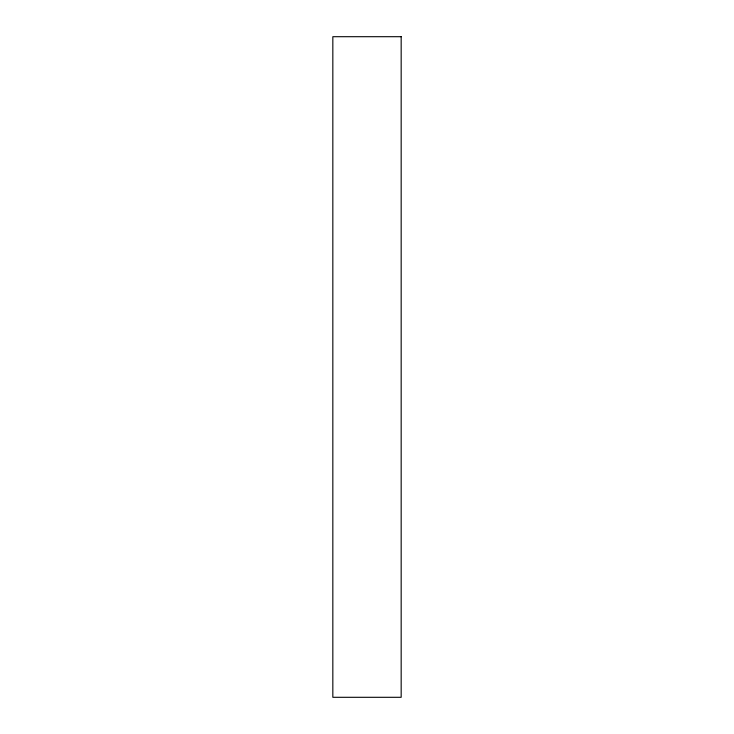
<?xml version="1.0" encoding="UTF-8"?>
<svg xmlns="http://www.w3.org/2000/svg" width="734" height="734" viewBox="0 0 734 734"><rect width="100%" height="100%" fill="white"/><g stroke="black" fill="none" stroke-linecap="round" stroke-linejoin="round"><path stroke-width="1.1" d="M401.168 36.7L332.832 36.7L332.832 697.3L401.168 697.3L401.168 36.7"/></g></svg>
